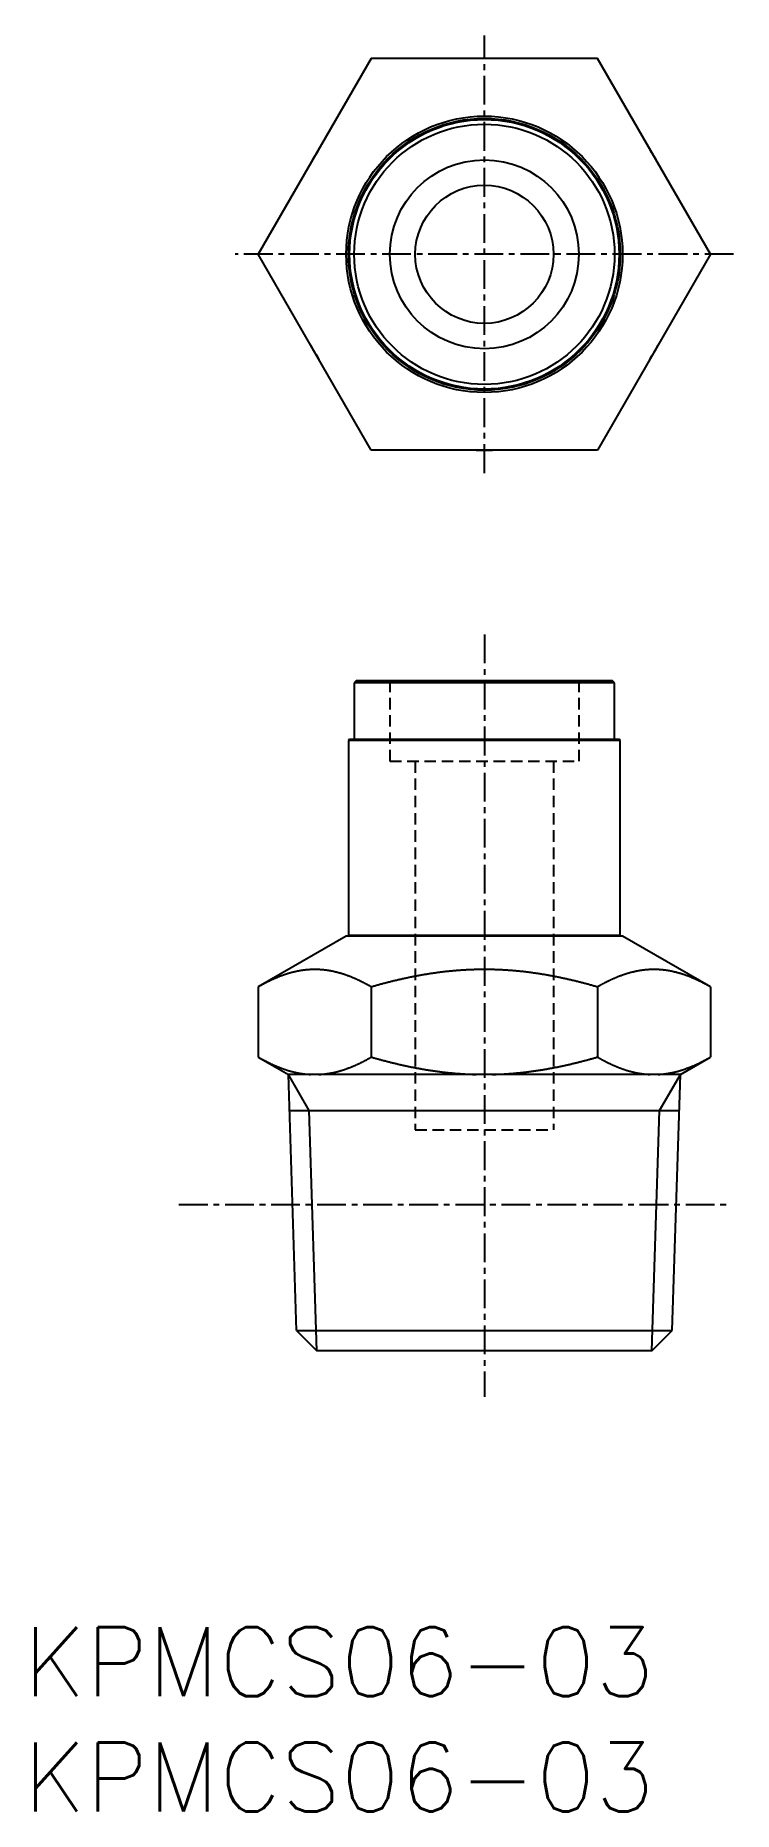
# Model space of a CAD drawing. Extents: x 0.5 to 30.8, y 0 to 77.1.
import ezdxf

# ---------------------------------------------------------------- set-up
doc = ezdxf.new("R2010")
doc.units = 0
doc.linetypes.add('CENTER', pattern=[2, 1.25, -0.25, 0.25, -0.25])
doc.linetypes.add('DASHED', pattern=[0.75, 0.5, -0.25])
doc.layers.get('0').update_dxf_attribs({"linetype": 'CONTINUOUS'})
for name, color, linetype in [('CENTER', 1, 'CENTER'), ('PV', 7, 'CONTINUOUS'), ('TV', 7, 'CONTINUOUS')]:
    doc.layers.add(name, color=color, linetype=linetype)
doc.styles.get("Standard").update_dxf_attribs({"font": 'txt.shx'})

# ---------------------------------------------------------------- blocks, each defined once
blk = doc.blocks.new('*U2')
at = {"color": 7, "linetype": 'CONTINUOUS'}
blk.add_text('KPMCS06-03', height=3, dxfattribs=at).set_placement((0, 0))
blk = doc.blocks.new('*U3')
at = {"color": 7, "linetype": 'CONTINUOUS'}
blk.add_text('KPMCS06-03', height=3, dxfattribs=at).set_placement((0, 5))

msp = doc.modelspace()

# ---------------------------------------------------------------- linework, layer by layer
at = {"color": 1, "linetype": 'CENTER'}
for p, q in [((20, 58.108), (20, 77.108)), ((30.815, 67.608), (9.185, 67.608))]:
    msp.add_line(p, q, dxfattribs=at)
at = {"color": 3, "linetype": 'DASHED'}
for p, q in [((15.9, 49.1), (15.9, 45.6)), ((24.1, 49.1), (24.1, 45.6)), ((15.9, 45.6), (24.1, 45.6)), ((17, 45.6), (17, 29.6)), ((23, 45.6), (23, 29.6)), ((17, 29.6), (23, 29.6))]:
    msp.add_line(p, q, dxfattribs=at)
at = {"color": 7, "linetype": 'CONTINUOUS'}
for p, q in [((11.84, 20.884), (11.492, 32)), ((28.16, 20.884), (28.508, 32)), ((11.541, 30.433), (28.459, 30.433)), ((11.84, 20.884), (12.723, 20)), ((11.84, 20.884), (28.16, 20.884)), ((27.277, 20), (28.16, 20.884)), ((27.277, 20), (12.723, 20))]:
    msp.add_line(p, q, dxfattribs=at)
at = {"color": 3, "linetype": 'CONTINUOUS'}
for p, q in [((12.397, 30.433), (11.492, 32)), ((27.603, 30.433), (28.508, 32)), ((12.723, 20), (12.397, 30.433)), ((27.277, 20), (27.603, 30.433))]:
    msp.add_line(p, q, dxfattribs=at)
at = {"layer": 'CENTER', "color": 1, "linetype": 'CENTER'}
for p, q in [((20, 51.1), (20, 18)), ((6.742, 26.35), (30.742, 26.35))]:
    msp.add_line(p, q, dxfattribs=at)
at = {"layer": 'PV', "color": 7, "linetype": 'CONTINUOUS'}
for p, q in [((14.45, 49.1), (14.35, 49)), ((14.35, 49), (14.35, 46.55)), ((25.65, 49), (14.35, 49)), ((14.45, 49.1), (25.55, 49.1)), ((25.65, 49), (25.55, 49.1)), ((25.65, 46.55), (25.65, 49)), ((14.15, 46.55), (14.1, 46.5)), ((14.1, 46.5), (14.1, 38.05)), ((25.9, 46.5), (14.1, 46.5)), ((14.15, 46.55), (25.85, 46.55)), ((25.9, 46.5), (25.85, 46.55)), ((25.9, 38.05), (25.9, 46.5)), ((14, 38), (10.185, 35.797)), ((26, 38), (14, 38)), ((14.1, 38.05), (25.9, 38.05)), ((14.1, 38.05), (14.15, 38)), ((25.85, 38), (25.9, 38.05)), ((29.815, 35.797), (26, 38)), ((10.185, 35.797), (10.185, 32.755)), ((15.093, 35.797), (15.093, 32.755)), ((24.907, 35.797), (24.907, 32.755)), ((29.815, 35.797), (29.815, 32.755)), ((10.185, 32.755), (11.492, 32)), ((28.508, 32), (29.815, 32.755)), ((28.508, 32), (11.492, 32))]:
    msp.add_line(p, q, dxfattribs=at)
for points in [[(15.093, 35.797), (15.075, 35.807), (15.058, 35.817), (15.041, 35.827), (15.024, 35.837), (15.007, 35.846), (14.99, 35.856), (14.973, 35.865), (14.955, 35.875), (14.938, 35.884), (14.921, 35.894), (14.904, 35.903), (14.886, 35.913), (14.869, 35.922), (14.852, 35.931), (14.834, 35.941), (14.817, 35.95), (14.799, 35.959), (14.782, 35.968), (14.764, 35.977), (14.747, 35.986), (14.729, 35.995), (14.712, 36.004), (14.694, 36.013), (14.677, 36.022), (14.659, 36.03), (14.641, 36.039), (14.624, 36.048), (14.606, 36.056), (14.588, 36.065), (14.571, 36.073), (14.553, 36.082), (14.535, 36.09), (14.517, 36.099), (14.499, 36.107), (14.481, 36.115), (14.463, 36.123), (14.446, 36.132), (14.428, 36.14), (14.41, 36.148), (14.392, 36.156), (14.374, 36.164), (14.356, 36.171), (14.337, 36.179), (14.319, 36.187), (14.301, 36.195), (14.283, 36.202), (14.265, 36.21), (14.247, 36.217), (14.228, 36.225), (14.21, 36.232), (14.192, 36.239), (14.174, 36.246), (14.155, 36.254), (14.137, 36.261), (14.118, 36.268), (14.1, 36.275), (14.082, 36.282), (14.063, 36.288), (14.045, 36.295), (14.026, 36.302), (14.008, 36.308), (13.989, 36.315), (13.97, 36.321), (13.952, 36.328), (13.933, 36.334), (13.914, 36.34), (13.896, 36.347), (13.877, 36.353), (13.858, 36.359), (13.839, 36.365), (13.821, 36.37), (13.802, 36.376), (13.783, 36.382), (13.764, 36.387), (13.745, 36.393), (13.726, 36.398), (13.707, 36.404), (13.688, 36.409), (13.669, 36.414), (13.65, 36.419), (13.631, 36.425), (13.612, 36.429), (13.593, 36.434), (13.574, 36.439), (13.555, 36.444), (13.536, 36.448), (13.517, 36.453), (13.498, 36.457), (13.478, 36.462), (13.459, 36.466), (13.44, 36.47), (13.421, 36.474), (13.401, 36.478), (13.382, 36.482), (13.363, 36.486), (13.343, 36.49), (13.324, 36.493), (13.305, 36.497), (13.285, 36.5), (13.266, 36.503), (13.246, 36.507), (13.227, 36.51), (13.208, 36.513), (13.188, 36.516), (13.169, 36.519), (13.149, 36.521), (13.13, 36.524), (13.11, 36.527), (13.091, 36.529), (13.071, 36.531), (13.051, 36.534), (13.032, 36.536), (13.012, 36.538), (12.993, 36.54), (12.973, 36.541), (12.953, 36.543), (12.934, 36.545), (12.914, 36.546), (12.895, 36.548), (12.875, 36.549), (12.855, 36.55), (12.836, 36.551), (12.816, 36.552), (12.796, 36.553), (12.777, 36.554), (12.757, 36.555), (12.737, 36.555), (12.718, 36.556), (12.698, 36.556), (12.678, 36.556), (12.658, 36.557), (12.639, 36.557), (12.619, 36.557), (12.599, 36.556), (12.58, 36.556), (12.56, 36.556), (12.54, 36.555), (12.521, 36.555), (12.501, 36.554), (12.481, 36.553), (12.462, 36.552), (12.442, 36.551), (12.422, 36.55), (12.403, 36.549), (12.383, 36.548), (12.363, 36.546), (12.344, 36.545), (12.324, 36.543), (12.305, 36.541), (12.285, 36.54), (12.265, 36.538), (12.246, 36.536), (12.226, 36.534), (12.207, 36.531), (12.187, 36.529), (12.168, 36.526), (12.148, 36.524), (12.128, 36.521), (12.109, 36.519), (12.09, 36.516), (12.07, 36.513), (12.051, 36.51), (12.031, 36.507), (12.012, 36.503), (11.992, 36.5), (11.973, 36.497), (11.954, 36.493), (11.934, 36.49), (11.915, 36.486), (11.896, 36.482), (11.876, 36.478), (11.857, 36.474), (11.838, 36.47), (11.818, 36.466), (11.799, 36.462), (11.78, 36.457), (11.761, 36.453), (11.742, 36.448), (11.723, 36.444), (11.703, 36.439), (11.684, 36.434), (11.665, 36.43), (11.646, 36.425), (11.627, 36.42), (11.608, 36.414), (11.589, 36.409), (11.57, 36.404), (11.551, 36.398), (11.532, 36.393), (11.513, 36.387), (11.495, 36.382), (11.476, 36.376), (11.457, 36.37), (11.438, 36.365), (11.419, 36.359), (11.401, 36.353), (11.382, 36.346), (11.363, 36.34), (11.345, 36.334), (11.326, 36.328), (11.307, 36.321), (11.289, 36.315), (11.27, 36.308), (11.252, 36.302), (11.233, 36.295), (11.214, 36.288), (11.196, 36.282), (11.178, 36.275), (11.159, 36.268), (11.141, 36.261), (11.122, 36.254), (11.104, 36.246), (11.086, 36.239), (11.067, 36.232), (11.049, 36.225), (11.031, 36.217), (11.013, 36.21), (10.995, 36.202), (10.976, 36.195), (10.958, 36.187), (10.94, 36.179), (10.922, 36.171), (10.904, 36.164), (10.886, 36.156), (10.868, 36.148), (10.85, 36.14), (10.832, 36.132), (10.814, 36.123), (10.796, 36.115), (10.778, 36.107), (10.76, 36.099), (10.743, 36.09), (10.725, 36.082), (10.707, 36.073), (10.689, 36.065), (10.672, 36.056), (10.654, 36.048), (10.636, 36.039), (10.619, 36.03), (10.601, 36.022), (10.583, 36.013), (10.566, 36.004), (10.548, 35.995), (10.531, 35.986), (10.513, 35.977), (10.496, 35.968), (10.478, 35.959), (10.461, 35.95), (10.443, 35.941), (10.426, 35.931), (10.409, 35.922), (10.391, 35.913), (10.374, 35.903), (10.357, 35.894), (10.339, 35.884), (10.322, 35.875), (10.305, 35.865), (10.288, 35.856), (10.271, 35.846), (10.253, 35.837), (10.236, 35.827), (10.219, 35.817), (10.202, 35.807), (10.185, 35.797)], [(24.907, 35.797), (24.87, 35.808), (24.833, 35.819), (24.795, 35.83), (24.758, 35.84), (24.72, 35.851), (24.683, 35.861), (24.645, 35.872), (24.608, 35.882), (24.57, 35.892), (24.533, 35.902), (24.495, 35.913), (24.457, 35.923), (24.42, 35.933), (24.382, 35.943), (24.345, 35.953), (24.307, 35.963), (24.269, 35.972), (24.232, 35.982), (24.194, 35.992), (24.156, 36.001), (24.118, 36.011), (24.081, 36.02), (24.043, 36.03), (24.005, 36.039), (23.967, 36.048), (23.929, 36.058), (23.892, 36.067), (23.854, 36.076), (23.816, 36.085), (23.778, 36.094), (23.74, 36.103), (23.702, 36.111), (23.664, 36.12), (23.626, 36.129), (23.588, 36.137), (23.55, 36.146), (23.512, 36.154), (23.474, 36.163), (23.436, 36.171), (23.398, 36.179), (23.36, 36.187), (23.322, 36.195), (23.284, 36.203), (23.246, 36.211), (23.208, 36.219), (23.17, 36.227), (23.131, 36.234), (23.093, 36.242), (23.055, 36.249), (23.017, 36.257), (22.979, 36.264), (22.94, 36.271), (22.902, 36.278), (22.864, 36.286), (22.825, 36.293), (22.787, 36.3), (22.749, 36.306), (22.711, 36.313), (22.672, 36.32), (22.634, 36.326), (22.595, 36.333), (22.557, 36.339), (22.519, 36.346), (22.48, 36.352), (22.442, 36.358), (22.403, 36.364), (22.365, 36.37), (22.326, 36.376), (22.288, 36.382), (22.249, 36.388), (22.211, 36.393), (22.172, 36.399), (22.134, 36.404), (22.095, 36.41), (22.057, 36.415), (22.018, 36.42), (21.98, 36.425), (21.941, 36.43), (21.902, 36.435), (21.864, 36.44), (21.825, 36.445), (21.786, 36.449), (21.748, 36.454), (21.709, 36.458), (21.67, 36.463), (21.632, 36.467), (21.593, 36.471), (21.554, 36.475), (21.516, 36.479), (21.477, 36.483), (21.438, 36.487), (21.399, 36.491), (21.361, 36.494), (21.322, 36.498), (21.283, 36.501), (21.244, 36.504), (21.205, 36.507), (21.167, 36.511), (21.128, 36.514), (21.089, 36.516), (21.05, 36.519), (21.011, 36.522), (20.972, 36.525), (20.934, 36.527), (20.895, 36.529), (20.856, 36.532), (20.817, 36.534), (20.778, 36.536), (20.739, 36.538), (20.7, 36.54), (20.662, 36.542), (20.623, 36.543), (20.584, 36.545), (20.545, 36.546), (20.506, 36.548), (20.467, 36.549), (20.428, 36.55), (20.389, 36.551), (20.35, 36.552), (20.311, 36.553), (20.272, 36.554), (20.234, 36.555), (20.195, 36.555), (20.156, 36.556), (20.117, 36.556), (20.078, 36.556), (20.039, 36.557), (20, 36.557), (19.961, 36.557), (19.922, 36.556), (19.883, 36.556), (19.844, 36.556), (19.805, 36.555), (19.766, 36.555), (19.728, 36.554), (19.689, 36.553), (19.65, 36.552), (19.611, 36.551), (19.572, 36.55), (19.533, 36.549), (19.494, 36.548), (19.455, 36.547), (19.416, 36.545), (19.377, 36.543), (19.338, 36.542), (19.3, 36.54), (19.261, 36.538), (19.222, 36.536), (19.183, 36.534), (19.144, 36.532), (19.105, 36.529), (19.066, 36.527), (19.028, 36.525), (18.989, 36.522), (18.95, 36.519), (18.911, 36.516), (18.872, 36.514), (18.833, 36.511), (18.795, 36.507), (18.756, 36.504), (18.717, 36.501), (18.678, 36.498), (18.639, 36.494), (18.601, 36.491), (18.562, 36.487), (18.523, 36.483), (18.484, 36.479), (18.446, 36.475), (18.407, 36.471), (18.368, 36.467), (18.33, 36.463), (18.291, 36.458), (18.252, 36.454), (18.214, 36.449), (18.175, 36.445), (18.136, 36.44), (18.098, 36.435), (18.059, 36.43), (18.02, 36.425), (17.982, 36.42), (17.943, 36.415), (17.905, 36.41), (17.866, 36.404), (17.828, 36.399), (17.789, 36.393), (17.751, 36.388), (17.712, 36.382), (17.674, 36.376), (17.635, 36.37), (17.597, 36.364), (17.558, 36.358), (17.52, 36.352), (17.481, 36.346), (17.443, 36.339), (17.405, 36.333), (17.366, 36.326), (17.328, 36.32), (17.289, 36.313), (17.251, 36.306), (17.213, 36.299), (17.175, 36.293), (17.136, 36.286), (17.098, 36.278), (17.06, 36.271), (17.021, 36.264), (16.983, 36.257), (16.945, 36.249), (16.907, 36.242), (16.869, 36.234), (16.83, 36.227), (16.792, 36.219), (16.754, 36.211), (16.716, 36.203), (16.678, 36.195), (16.64, 36.187), (16.602, 36.179), (16.564, 36.171), (16.526, 36.163), (16.488, 36.154), (16.45, 36.146), (16.412, 36.137), (16.374, 36.129), (16.336, 36.12), (16.298, 36.111), (16.26, 36.103), (16.222, 36.094), (16.184, 36.085), (16.146, 36.076), (16.108, 36.067), (16.071, 36.058), (16.033, 36.048), (15.995, 36.039), (15.957, 36.03), (15.919, 36.02), (15.882, 36.011), (15.844, 36.001), (15.806, 35.992), (15.768, 35.982), (15.731, 35.972), (15.693, 35.963), (15.655, 35.953), (15.618, 35.943), (15.58, 35.933), (15.543, 35.923), (15.505, 35.913), (15.467, 35.902), (15.43, 35.892), (15.392, 35.882), (15.355, 35.872), (15.317, 35.861), (15.28, 35.851), (15.242, 35.84), (15.205, 35.83), (15.167, 35.819), (15.13, 35.808), (15.093, 35.797)], [(29.815, 35.797), (29.798, 35.807), (29.781, 35.817), (29.764, 35.827), (29.747, 35.837), (29.729, 35.846), (29.712, 35.856), (29.695, 35.865), (29.678, 35.875), (29.661, 35.884), (29.643, 35.894), (29.626, 35.903), (29.609, 35.913), (29.591, 35.922), (29.574, 35.931), (29.557, 35.941), (29.539, 35.95), (29.522, 35.959), (29.504, 35.968), (29.487, 35.977), (29.469, 35.986), (29.452, 35.995), (29.434, 36.004), (29.417, 36.013), (29.399, 36.022), (29.381, 36.03), (29.364, 36.039), (29.346, 36.048), (29.328, 36.056), (29.311, 36.065), (29.293, 36.073), (29.275, 36.082), (29.257, 36.09), (29.24, 36.099), (29.222, 36.107), (29.204, 36.115), (29.186, 36.123), (29.168, 36.132), (29.15, 36.14), (29.132, 36.148), (29.114, 36.156), (29.096, 36.164), (29.078, 36.171), (29.06, 36.179), (29.042, 36.187), (29.024, 36.195), (29.005, 36.202), (28.987, 36.21), (28.969, 36.217), (28.951, 36.225), (28.933, 36.232), (28.914, 36.239), (28.896, 36.246), (28.878, 36.254), (28.859, 36.261), (28.841, 36.268), (28.822, 36.275), (28.804, 36.282), (28.786, 36.288), (28.767, 36.295), (28.748, 36.302), (28.73, 36.308), (28.711, 36.315), (28.693, 36.321), (28.674, 36.328), (28.656, 36.334), (28.637, 36.34), (28.618, 36.347), (28.599, 36.353), (28.581, 36.359), (28.562, 36.365), (28.543, 36.37), (28.524, 36.376), (28.505, 36.382), (28.487, 36.387), (28.468, 36.393), (28.449, 36.398), (28.43, 36.404), (28.411, 36.409), (28.392, 36.414), (28.373, 36.419), (28.354, 36.425), (28.335, 36.429), (28.316, 36.434), (28.297, 36.439), (28.277, 36.444), (28.258, 36.448), (28.239, 36.453), (28.22, 36.457), (28.201, 36.462), (28.182, 36.466), (28.162, 36.47), (28.143, 36.474), (28.124, 36.478), (28.104, 36.482), (28.085, 36.486), (28.066, 36.49), (28.046, 36.493), (28.027, 36.497), (28.008, 36.5), (27.988, 36.503), (27.969, 36.507), (27.949, 36.51), (27.93, 36.513), (27.91, 36.516), (27.891, 36.519), (27.872, 36.521), (27.852, 36.524), (27.832, 36.527), (27.813, 36.529), (27.793, 36.531), (27.774, 36.534), (27.754, 36.536), (27.735, 36.538), (27.715, 36.54), (27.695, 36.541), (27.676, 36.543), (27.656, 36.545), (27.637, 36.546), (27.617, 36.548), (27.597, 36.549), (27.578, 36.55), (27.558, 36.551), (27.538, 36.552), (27.519, 36.553), (27.499, 36.554), (27.479, 36.555), (27.46, 36.555), (27.44, 36.556), (27.42, 36.556), (27.401, 36.556), (27.381, 36.557), (27.361, 36.557), (27.342, 36.557), (27.322, 36.556), (27.302, 36.556), (27.282, 36.556), (27.263, 36.555), (27.243, 36.555), (27.223, 36.554), (27.204, 36.553), (27.184, 36.552), (27.164, 36.551), (27.145, 36.55), (27.125, 36.549), (27.105, 36.548), (27.086, 36.546), (27.066, 36.545), (27.047, 36.543), (27.027, 36.541), (27.007, 36.54), (26.988, 36.538), (26.968, 36.536), (26.949, 36.534), (26.929, 36.531), (26.91, 36.529), (26.89, 36.526), (26.87, 36.524), (26.851, 36.521), (26.831, 36.519), (26.812, 36.516), (26.792, 36.513), (26.773, 36.51), (26.754, 36.507), (26.734, 36.503), (26.715, 36.5), (26.695, 36.497), (26.676, 36.493), (26.657, 36.49), (26.637, 36.486), (26.618, 36.482), (26.599, 36.478), (26.579, 36.474), (26.56, 36.47), (26.541, 36.466), (26.522, 36.462), (26.502, 36.457), (26.483, 36.453), (26.464, 36.448), (26.445, 36.444), (26.426, 36.439), (26.407, 36.434), (26.388, 36.43), (26.369, 36.425), (26.35, 36.42), (26.331, 36.414), (26.312, 36.409), (26.293, 36.404), (26.274, 36.398), (26.255, 36.393), (26.236, 36.387), (26.217, 36.382), (26.198, 36.376), (26.179, 36.37), (26.161, 36.365), (26.142, 36.359), (26.123, 36.353), (26.104, 36.346), (26.086, 36.34), (26.067, 36.334), (26.048, 36.328), (26.03, 36.321), (26.011, 36.315), (25.992, 36.308), (25.974, 36.302), (25.955, 36.295), (25.937, 36.288), (25.918, 36.282), (25.9, 36.275), (25.882, 36.268), (25.863, 36.261), (25.845, 36.254), (25.826, 36.246), (25.808, 36.239), (25.79, 36.232), (25.772, 36.225), (25.753, 36.217), (25.735, 36.21), (25.717, 36.202), (25.699, 36.195), (25.681, 36.187), (25.663, 36.179), (25.644, 36.171), (25.626, 36.164), (25.608, 36.156), (25.59, 36.148), (25.572, 36.14), (25.554, 36.132), (25.537, 36.123), (25.519, 36.115), (25.501, 36.107), (25.483, 36.099), (25.465, 36.09), (25.447, 36.082), (25.429, 36.073), (25.412, 36.065), (25.394, 36.056), (25.376, 36.048), (25.359, 36.039), (25.341, 36.03), (25.323, 36.022), (25.306, 36.013), (25.288, 36.004), (25.271, 35.995), (25.253, 35.986), (25.236, 35.977), (25.218, 35.968), (25.201, 35.959), (25.183, 35.95), (25.166, 35.941), (25.148, 35.931), (25.131, 35.922), (25.114, 35.913), (25.096, 35.903), (25.079, 35.894), (25.062, 35.884), (25.045, 35.875), (25.027, 35.865), (25.01, 35.856), (24.993, 35.846), (24.976, 35.837), (24.959, 35.827), (24.942, 35.817), (24.925, 35.807), (24.907, 35.797)], [(10.185, 32.755), (10.2, 32.746), (10.214, 32.738), (10.229, 32.73), (10.243, 32.721), (10.258, 32.713), (10.273, 32.705), (10.287, 32.697), (10.302, 32.689), (10.317, 32.68), (10.331, 32.672), (10.346, 32.664), (10.361, 32.656), (10.376, 32.648), (10.39, 32.64), (10.405, 32.632), (10.42, 32.624), (10.435, 32.616), (10.45, 32.608), (10.465, 32.601), (10.479, 32.593), (10.494, 32.585), (10.509, 32.577), (10.524, 32.57), (10.539, 32.562), (10.554, 32.554), (10.569, 32.547), (10.584, 32.539), (10.599, 32.532), (10.614, 32.524), (10.629, 32.517), (10.644, 32.509), (10.659, 32.502), (10.674, 32.494), (10.69, 32.487), (10.705, 32.48), (10.72, 32.473), (10.735, 32.465), (10.75, 32.458), (10.765, 32.451), (10.781, 32.444), (10.796, 32.437), (10.811, 32.43), (10.827, 32.423), (10.842, 32.416), (10.857, 32.409), (10.873, 32.403), (10.888, 32.396), (10.903, 32.389), (10.919, 32.382), (10.934, 32.376), (10.95, 32.369), (10.965, 32.362), (10.981, 32.356), (10.996, 32.349), (11.012, 32.343), (11.027, 32.337), (11.043, 32.33), (11.058, 32.324), (11.074, 32.318), (11.089, 32.312), (11.105, 32.305), (11.121, 32.299), (11.136, 32.293), (11.152, 32.287), (11.168, 32.281), (11.184, 32.275), (11.199, 32.269), (11.215, 32.264), (11.231, 32.258), (11.247, 32.252), (11.262, 32.247), (11.278, 32.241), (11.294, 32.235), (11.31, 32.23), (11.326, 32.224), (11.342, 32.219), (11.358, 32.214), (11.374, 32.208), (11.39, 32.203), (11.406, 32.198), (11.422, 32.193), (11.438, 32.188), (11.454, 32.183), (11.47, 32.178), (11.486, 32.173), (11.502, 32.168), (11.518, 32.163), (11.534, 32.159), (11.55, 32.154), (11.567, 32.149), (11.583, 32.145), (11.599, 32.14), (11.615, 32.136), (11.631, 32.132), (11.648, 32.127), (11.664, 32.123), (11.68, 32.119), (11.696, 32.115), (11.713, 32.111), (11.729, 32.107), (11.745, 32.103), (11.762, 32.099), (11.778, 32.095), (11.794, 32.092), (11.811, 32.088), (11.827, 32.084), (11.844, 32.081), (11.86, 32.077), (11.877, 32.074), (11.893, 32.071), (11.91, 32.067), (11.926, 32.064), (11.943, 32.061), (11.959, 32.058), (11.976, 32.055), (11.992, 32.052), (12.009, 32.049), (12.025, 32.047), (12.042, 32.044), (12.059, 32.041), (12.075, 32.039), (12.092, 32.036), (12.108, 32.034), (12.125, 32.031), (12.142, 32.029), (12.158, 32.027), (12.175, 32.025), (12.192, 32.023), (12.208, 32.021), (12.225, 32.019), (12.242, 32.017), (12.258, 32.015), (12.275, 32.014), (12.292, 32.012), (12.309, 32.01), (12.325, 32.009), (12.342, 32.008), (12.359, 32.006), (12.376, 32.005), (12.392, 32.004), (12.409, 32.003), (12.426, 32.002), (12.443, 32.001), (12.459, 32)], [(12.818, 32), (12.837, 32.001), (12.856, 32.002), (12.875, 32.003), (12.894, 32.004), (12.912, 32.006), (12.931, 32.007), (12.95, 32.009), (12.969, 32.01), (12.988, 32.012), (13.007, 32.014), (13.025, 32.016), (13.044, 32.018), (13.063, 32.02), (13.082, 32.022), (13.101, 32.025), (13.119, 32.027), (13.138, 32.029), (13.157, 32.032), (13.175, 32.035), (13.194, 32.037), (13.213, 32.04), (13.232, 32.043), (13.25, 32.046), (13.269, 32.049), (13.287, 32.052), (13.306, 32.056), (13.325, 32.059), (13.343, 32.063), (13.362, 32.066), (13.38, 32.07), (13.399, 32.074), (13.417, 32.077), (13.436, 32.081), (13.454, 32.085), (13.473, 32.089), (13.491, 32.093), (13.51, 32.098), (13.528, 32.102), (13.547, 32.106), (13.565, 32.111), (13.583, 32.115), (13.602, 32.12), (13.62, 32.125), (13.638, 32.129), (13.656, 32.134), (13.675, 32.139), (13.693, 32.144), (13.711, 32.149), (13.729, 32.155), (13.747, 32.16), (13.766, 32.165), (13.784, 32.171), (13.802, 32.176), (13.82, 32.182), (13.838, 32.187), (13.856, 32.193), (13.874, 32.199), (13.892, 32.205), (13.91, 32.21), (13.928, 32.216), (13.946, 32.222), (13.964, 32.229), (13.981, 32.235), (13.999, 32.241), (14.017, 32.247), (14.035, 32.254), (14.053, 32.26), (14.07, 32.267), (14.088, 32.273), (14.106, 32.28), (14.123, 32.286), (14.141, 32.293), (14.159, 32.3), (14.176, 32.307), (14.194, 32.314), (14.212, 32.321), (14.229, 32.328), (14.247, 32.335), (14.264, 32.342), (14.282, 32.349), (14.299, 32.357), (14.316, 32.364), (14.334, 32.372), (14.351, 32.379), (14.368, 32.386), (14.386, 32.394), (14.403, 32.402), (14.42, 32.409), (14.438, 32.417), (14.455, 32.425), (14.472, 32.433), (14.489, 32.441), (14.506, 32.449), (14.523, 32.457), (14.541, 32.465), (14.558, 32.473), (14.575, 32.481), (14.592, 32.489), (14.609, 32.497), (14.626, 32.505), (14.643, 32.514), (14.66, 32.522), (14.677, 32.531), (14.694, 32.539), (14.71, 32.548), (14.727, 32.556), (14.744, 32.565), (14.761, 32.573), (14.778, 32.582), (14.794, 32.591), (14.811, 32.6), (14.828, 32.608), (14.845, 32.617), (14.861, 32.626), (14.878, 32.635), (14.895, 32.644), (14.911, 32.653), (14.928, 32.662), (14.944, 32.671), (14.961, 32.68), (14.977, 32.69), (14.994, 32.699), (15.01, 32.708), (15.027, 32.717), (15.043, 32.727), (15.06, 32.736), (15.076, 32.745), (15.093, 32.755)], [(15.093, 32.755), (15.125, 32.745), (15.158, 32.736), (15.191, 32.727), (15.223, 32.717), (15.256, 32.708), (15.289, 32.699), (15.321, 32.69), (15.354, 32.681), (15.387, 32.672), (15.42, 32.663), (15.453, 32.654), (15.485, 32.645), (15.518, 32.636), (15.551, 32.627), (15.584, 32.618), (15.617, 32.61), (15.65, 32.601), (15.683, 32.592), (15.715, 32.584), (15.748, 32.575), (15.781, 32.567), (15.814, 32.558), (15.847, 32.55), (15.88, 32.542), (15.913, 32.533), (15.946, 32.525), (15.979, 32.517), (16.012, 32.509), (16.045, 32.501), (16.078, 32.493), (16.111, 32.485), (16.144, 32.477), (16.177, 32.469), (16.21, 32.461), (16.244, 32.453), (16.277, 32.446), (16.31, 32.438), (16.343, 32.431), (16.376, 32.423), (16.409, 32.416), (16.442, 32.408), (16.476, 32.401), (16.509, 32.393), (16.542, 32.386), (16.575, 32.379), (16.609, 32.372), (16.642, 32.365), (16.675, 32.358), (16.708, 32.351), (16.742, 32.344), (16.775, 32.337), (16.808, 32.33), (16.842, 32.323), (16.875, 32.317), (16.908, 32.31), (16.942, 32.304), (16.975, 32.297), (17.008, 32.291), (17.042, 32.284), (17.075, 32.278), (17.109, 32.272), (17.142, 32.266), (17.176, 32.259), (17.209, 32.253), (17.242, 32.247), (17.276, 32.242), (17.309, 32.236), (17.343, 32.23), (17.376, 32.224), (17.41, 32.218), (17.443, 32.213), (17.477, 32.207), (17.511, 32.202), (17.544, 32.196), (17.578, 32.191), (17.611, 32.186), (17.645, 32.181), (17.679, 32.175), (17.712, 32.17), (17.746, 32.165), (17.779, 32.16), (17.813, 32.155), (17.847, 32.151), (17.88, 32.146), (17.914, 32.141), (17.948, 32.137), (17.981, 32.132), (18.015, 32.128), (18.049, 32.123), (18.083, 32.119), (18.116, 32.115), (18.15, 32.111), (18.184, 32.106), (18.218, 32.102), (18.251, 32.098), (18.285, 32.095), (18.319, 32.091), (18.353, 32.087), (18.386, 32.083), (18.42, 32.08), (18.454, 32.076), (18.488, 32.073), (18.522, 32.069), (18.556, 32.066), (18.589, 32.063), (18.623, 32.06), (18.657, 32.057), (18.691, 32.054), (18.725, 32.051), (18.759, 32.048), (18.793, 32.045), (18.827, 32.042), (18.86, 32.04), (18.894, 32.037), (18.928, 32.035), (18.962, 32.032), (18.996, 32.03), (19.03, 32.028), (19.064, 32.025), (19.098, 32.023), (19.132, 32.021), (19.166, 32.019), (19.2, 32.017), (19.234, 32.016), (19.268, 32.014), (19.302, 32.012), (19.336, 32.011), (19.37, 32.009), (19.403, 32.008), (19.437, 32.006), (19.471, 32.005), (19.505, 32.004), (19.539, 32.003), (19.573, 32.002), (19.607, 32.001), (19.641, 32)], [(20.359, 32), (20.393, 32.001), (20.427, 32.002), (20.461, 32.003), (20.495, 32.004), (20.529, 32.005), (20.563, 32.006), (20.597, 32.008), (20.63, 32.009), (20.664, 32.011), (20.698, 32.012), (20.732, 32.014), (20.766, 32.016), (20.8, 32.017), (20.834, 32.019), (20.868, 32.021), (20.902, 32.023), (20.936, 32.025), (20.97, 32.028), (21.004, 32.03), (21.038, 32.032), (21.072, 32.035), (21.106, 32.037), (21.14, 32.04), (21.173, 32.042), (21.207, 32.045), (21.241, 32.048), (21.275, 32.051), (21.309, 32.053), (21.343, 32.057), (21.377, 32.06), (21.411, 32.063), (21.444, 32.066), (21.478, 32.069), (21.512, 32.073), (21.546, 32.076), (21.58, 32.08), (21.614, 32.083), (21.647, 32.087), (21.681, 32.091), (21.715, 32.095), (21.749, 32.098), (21.782, 32.102), (21.816, 32.106), (21.85, 32.111), (21.884, 32.115), (21.917, 32.119), (21.951, 32.123), (21.985, 32.128), (22.019, 32.132), (22.052, 32.137), (22.086, 32.141), (22.12, 32.146), (22.153, 32.151), (22.187, 32.155), (22.221, 32.16), (22.254, 32.165), (22.288, 32.17), (22.321, 32.175), (22.355, 32.181), (22.389, 32.186), (22.422, 32.191), (22.456, 32.196), (22.489, 32.202), (22.523, 32.207), (22.557, 32.213), (22.59, 32.218), (22.624, 32.224), (22.657, 32.23), (22.691, 32.236), (22.724, 32.241), (22.758, 32.247), (22.791, 32.253), (22.824, 32.259), (22.858, 32.266), (22.891, 32.272), (22.925, 32.278), (22.958, 32.284), (22.992, 32.291), (23.025, 32.297), (23.058, 32.304), (23.092, 32.31), (23.125, 32.317), (23.158, 32.323), (23.192, 32.33), (23.225, 32.337), (23.258, 32.344), (23.292, 32.351), (23.325, 32.358), (23.358, 32.365), (23.391, 32.372), (23.425, 32.379), (23.458, 32.386), (23.491, 32.393), (23.524, 32.401), (23.558, 32.408), (23.591, 32.416), (23.624, 32.423), (23.657, 32.431), (23.69, 32.438), (23.723, 32.446), (23.756, 32.453), (23.79, 32.461), (23.823, 32.469), (23.856, 32.477), (23.889, 32.485), (23.922, 32.493), (23.955, 32.501), (23.988, 32.509), (24.021, 32.517), (24.054, 32.525), (24.087, 32.533), (24.12, 32.542), (24.153, 32.55), (24.186, 32.558), (24.219, 32.567), (24.252, 32.575), (24.285, 32.584), (24.317, 32.592), (24.35, 32.601), (24.383, 32.61), (24.416, 32.618), (24.449, 32.627), (24.482, 32.636), (24.515, 32.645), (24.547, 32.654), (24.58, 32.663), (24.613, 32.672), (24.646, 32.681), (24.679, 32.69), (24.711, 32.699), (24.744, 32.708), (24.777, 32.717), (24.809, 32.727), (24.842, 32.736), (24.875, 32.745), (24.907, 32.755)], [(24.907, 32.755), (24.922, 32.746), (24.937, 32.738), (24.951, 32.73), (24.966, 32.721), (24.98, 32.713), (24.995, 32.705), (25.01, 32.697), (25.024, 32.689), (25.039, 32.68), (25.054, 32.672), (25.069, 32.664), (25.083, 32.656), (25.098, 32.648), (25.113, 32.64), (25.128, 32.632), (25.142, 32.624), (25.157, 32.616), (25.172, 32.608), (25.187, 32.601), (25.202, 32.593), (25.217, 32.585), (25.232, 32.577), (25.247, 32.57), (25.262, 32.562), (25.276, 32.554), (25.291, 32.547), (25.306, 32.539), (25.321, 32.532), (25.337, 32.524), (25.352, 32.517), (25.367, 32.509), (25.382, 32.502), (25.397, 32.494), (25.412, 32.487), (25.427, 32.48), (25.442, 32.473), (25.457, 32.465), (25.473, 32.458), (25.488, 32.451), (25.503, 32.444), (25.518, 32.437), (25.534, 32.43), (25.549, 32.423), (25.564, 32.416), (25.58, 32.409), (25.595, 32.403), (25.61, 32.396), (25.626, 32.389), (25.641, 32.382), (25.657, 32.376), (25.672, 32.369), (25.687, 32.362), (25.703, 32.356), (25.718, 32.349), (25.734, 32.343), (25.75, 32.337), (25.765, 32.33), (25.781, 32.324), (25.796, 32.318), (25.812, 32.312), (25.828, 32.305), (25.843, 32.299), (25.859, 32.293), (25.875, 32.287), (25.89, 32.281), (25.906, 32.275), (25.922, 32.269), (25.937, 32.264), (25.953, 32.258), (25.969, 32.252), (25.985, 32.247), (26.001, 32.241), (26.017, 32.235), (26.032, 32.23), (26.048, 32.224), (26.064, 32.219), (26.08, 32.214), (26.096, 32.208), (26.112, 32.203), (26.128, 32.198), (26.144, 32.193), (26.16, 32.188), (26.176, 32.183), (26.192, 32.178), (26.208, 32.173), (26.224, 32.168), (26.241, 32.163), (26.257, 32.159), (26.273, 32.154), (26.289, 32.149), (26.305, 32.145), (26.321, 32.14), (26.338, 32.136), (26.354, 32.132), (26.37, 32.127), (26.386, 32.123), (26.403, 32.119), (26.419, 32.115), (26.435, 32.111), (26.451, 32.107), (26.468, 32.103), (26.484, 32.099), (26.501, 32.095), (26.517, 32.092), (26.533, 32.088), (26.55, 32.084), (26.566, 32.081), (26.583, 32.077), (26.599, 32.074), (26.616, 32.071), (26.632, 32.067), (26.649, 32.064), (26.665, 32.061), (26.682, 32.058), (26.698, 32.055), (26.715, 32.052), (26.731, 32.049), (26.748, 32.047), (26.764, 32.044), (26.781, 32.041), (26.798, 32.039), (26.814, 32.036), (26.831, 32.034), (26.847, 32.031), (26.864, 32.029), (26.881, 32.027), (26.897, 32.025), (26.914, 32.023), (26.931, 32.021), (26.947, 32.019), (26.964, 32.017), (26.981, 32.015), (26.998, 32.014), (27.014, 32.012), (27.031, 32.01), (27.048, 32.009), (27.065, 32.008), (27.081, 32.006), (27.098, 32.005), (27.115, 32.004), (27.132, 32.003), (27.148, 32.002), (27.165, 32.001), (27.182, 32)], [(27.541, 32), (27.559, 32.001), (27.578, 32.002), (27.597, 32.003), (27.616, 32.004), (27.635, 32.006), (27.654, 32.007), (27.673, 32.009), (27.691, 32.01), (27.71, 32.012), (27.729, 32.014), (27.748, 32.016), (27.767, 32.018), (27.785, 32.02), (27.804, 32.022), (27.823, 32.025), (27.842, 32.027), (27.86, 32.029), (27.879, 32.032), (27.898, 32.035), (27.917, 32.037), (27.935, 32.04), (27.954, 32.043), (27.973, 32.046), (27.991, 32.049), (28.01, 32.052), (28.028, 32.056), (28.047, 32.059), (28.066, 32.063), (28.084, 32.066), (28.103, 32.07), (28.121, 32.074), (28.14, 32.077), (28.158, 32.081), (28.177, 32.085), (28.195, 32.089), (28.214, 32.093), (28.232, 32.098), (28.251, 32.102), (28.269, 32.106), (28.287, 32.111), (28.306, 32.115), (28.324, 32.12), (28.342, 32.125), (28.361, 32.129), (28.379, 32.134), (28.397, 32.139), (28.415, 32.144), (28.433, 32.149), (28.452, 32.155), (28.47, 32.16), (28.488, 32.165), (28.506, 32.171), (28.524, 32.176), (28.542, 32.182), (28.56, 32.187), (28.578, 32.193), (28.596, 32.199), (28.614, 32.205), (28.632, 32.21), (28.65, 32.216), (28.668, 32.222), (28.686, 32.229), (28.704, 32.235), (28.722, 32.241), (28.74, 32.247), (28.757, 32.254), (28.775, 32.26), (28.793, 32.267), (28.811, 32.273), (28.828, 32.28), (28.846, 32.286), (28.864, 32.293), (28.881, 32.3), (28.899, 32.307), (28.916, 32.314), (28.934, 32.321), (28.951, 32.328), (28.969, 32.335), (28.986, 32.342), (29.004, 32.349), (29.021, 32.357), (29.039, 32.364), (29.056, 32.372), (29.074, 32.379), (29.091, 32.386), (29.108, 32.394), (29.126, 32.402), (29.143, 32.409), (29.16, 32.417), (29.177, 32.425), (29.194, 32.433), (29.212, 32.441), (29.229, 32.449), (29.246, 32.457), (29.263, 32.465), (29.28, 32.473), (29.297, 32.481), (29.314, 32.489), (29.331, 32.497), (29.348, 32.505), (29.365, 32.514), (29.382, 32.522), (29.399, 32.531), (29.416, 32.539), (29.433, 32.548), (29.45, 32.556), (29.467, 32.565), (29.483, 32.573), (29.5, 32.582), (29.517, 32.591), (29.534, 32.6), (29.55, 32.608), (29.567, 32.617), (29.584, 32.626), (29.6, 32.635), (29.617, 32.644), (29.634, 32.653), (29.65, 32.662), (29.667, 32.671), (29.683, 32.68), (29.7, 32.69), (29.716, 32.699), (29.733, 32.708), (29.749, 32.717), (29.766, 32.727), (29.782, 32.736), (29.799, 32.745), (29.815, 32.755)]]:
    msp.add_lwpolyline(points, dxfattribs=at)
at = {"layer": 'TV', "color": 7, "linetype": 'CONTINUOUS'}
for p, q in [((15.093, 76.108), (10.185, 67.608)), ((24.907, 76.108), (15.093, 76.108)), ((29.815, 67.608), (24.907, 76.108)), ((15.093, 59.108), (10.185, 67.608)), ((29.815, 67.608), (24.907, 59.108)), ((24.907, 59.108), (15.093, 59.108))]:
    msp.add_line(p, q, dxfattribs=at)
for radius in [6, 5.9, 5.85, 5.65, 4.1, 3]:
    msp.add_circle((20, 67.608), radius, dxfattribs=at)
for start, end in [(87.58398, 92.41602), (147.58398, 152.41602), (27.58398, 32.41602), (207.58398, 212.41602), (327.58398, 332.41602), (267.58398, 272.41602)]:
    msp.add_arc((20, 67.608), 8.508, start, end, dxfattribs=at)

# ---------------------------------------------------------------- block references
at = {"color": 7, "linetype": 'CONTINUOUS'}
for name in ['*U3', '*U2']:
    msp.add_blockref(name, (0, 0), dxfattribs=at)

doc.saveas('drawing.dxf')
